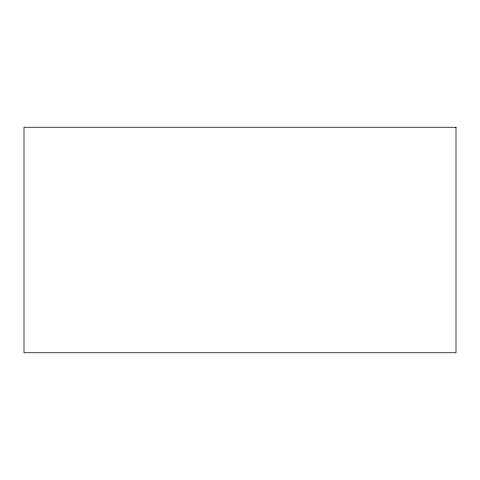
<?xml version="1.0" encoding="UTF-8"?>
<svg xmlns="http://www.w3.org/2000/svg" width="480" height="480" viewBox="0 0 480 480"><rect width="100%" height="100%" fill="white"/><g stroke="black" fill="none" stroke-linecap="round" stroke-linejoin="round"><path stroke-width="0.72" d="M456 127.254L24 127.254L24 352.746L456 352.746L456 127.254"/></g></svg>
